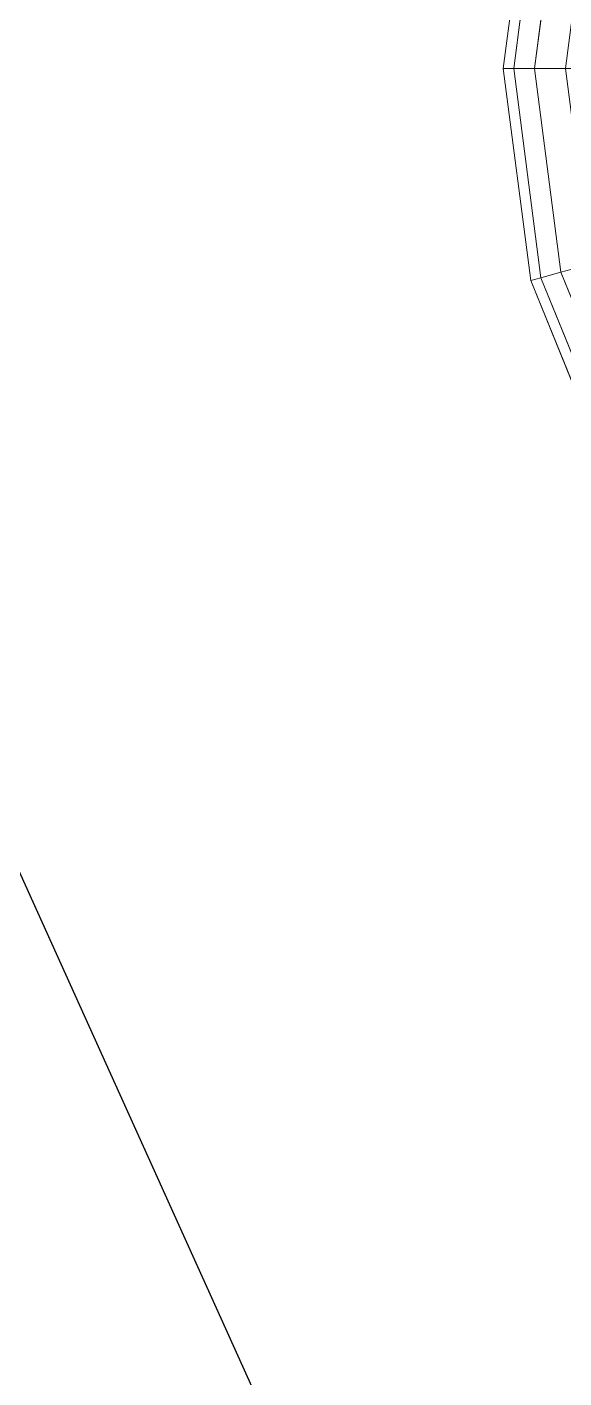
# Model space of a CAD drawing. Header units: metres. Extents: x -217 to -108, y -304 to -188.
# Drawn here: x -162.9001 to -162.766, y -232.9568 to -232.6191 of the extents above; entities that cross this region are included whole.
import ezdxf

# ---------------------------------------------------------------- set-up
doc = ezdxf.new("R2010")
doc.units = ezdxf.units.M
for name, color, linetype, lineweight in [('A-WALL', 113, 'Continuous', 9), ('G-IMPT', 8, 'Continuous', 9), ('L-PLNT', 71, 'Continuous', 9)]:
    doc.layers.add(name, color=color, linetype=linetype, lineweight=lineweight)

# ---------------------------------------------------------------- blocks, each defined once
blk = doc.blocks.new('Plant_8135 - FF_Model_ID4695_1_aconitum_dwg_Group_18-V276-Nivel 3')
at = {"layer": 'G-IMPT'}
for p, q in [((9.971, 21.116), (9.612, 18.34)), ((9.971, 21.116), (9.612, 18.34)), ((10.104, 21.079), (9.75, 18.34)), ((10.367, 21.008), (10.022, 18.34)), ((9.612, 18.34), (9.75, 18.34)), ((9.612, 18.34), (9.971, 15.563)), ((9.75, 18.34), (10.022, 18.34)), ((9.75, 18.34), (10.104, 15.6)), ((10.022, 18.34), (10.425, 18.34)), ((10.022, 18.34), (10.367, 15.672)), ((10.367, 15.672), (10.022, 18.34)), ((10.367, 15.672), (10.756, 15.778)), ((9.971, 15.563), (10.104, 15.6)), ((10.104, 15.6), (10.367, 15.672)), ((10.104, 15.6), (11.142, 13.047)), ((10.367, 15.672), (11.378, 13.186)), ((9.971, 15.563), (11.022, 12.977))]:
    blk.add_line(p, q, dxfattribs=at)
at = {"layer": 'G-IMPT', "flags": 128}
for points in [[(10.022, 18.34), (10.425, 18.34), (10.756, 20.901), (10.367, 21.008), (11.378, 23.494)], [(9.971, 15.563), (9.612, 18.34), (9.75, 18.34), (10.104, 21.079)], [(10.367, 21.008), (10.022, 18.34), (9.75, 18.34), (10.104, 15.6)], [(10.951, 18.34), (10.425, 18.34), (10.756, 15.778), (10.367, 15.672), (11.378, 13.186), (11.727, 13.391), (13.271, 11.341), (13.642, 11.72), (15.546, 10.232), (15.283, 9.768), (17.626, 8.779), (17.762, 9.297), (20.141, 8.978), (20.141, 9.63)], [(10.104, 15.6), (9.971, 15.563), (11.022, 12.977), (11.142, 13.047), (12.793, 10.854), (12.986, 11.051)], [(11.378, 13.186), (11.142, 13.047), (10.104, 15.6), (10.367, 15.672)]]:
    blk.add_lwpolyline(points, dxfattribs=at)
blk = doc.blocks.new('Plant_8135 - FF_Model_ID4695_1_aconitum_dwg_Group_19-V277-Nivel 3')
blk.add_blockref('Plant_8135 - FF_Model_ID4695_1_aconitum_dwg_Group_18-V276-Nivel 3', (0, 0))
blk = doc.blocks.new('Plant_8135 - FF_Model_ID4695_1_aconitum_dwg-V283-Nivel 3')
at = {"xscale": 0.01907622213224961, "yscale": 0.01907622213224961, "zscale": 0.01907622213224961}
blk.add_blockref('Plant_8135 - FF_Model_ID4695_1_aconitum_dwg_Group_19-V277-Nivel 3', (-0.38845, -0.34801), dxfattribs=at)
blk = doc.blocks.new('Plant_8135 - Plant_8135-V284-Nivel 3')
blk.add_blockref('Plant_8135 - FF_Model_ID4695_1_aconitum_dwg-V283-Nivel 3', (0.00731, 0.00479))

msp = doc.modelspace()

# ---------------------------------------------------------------- linework, layer by layer
at = {"layer": 'A-WALL'}
msp.add_line((-168.53448, -220.355), (-161.7962, -235.27959), dxfattribs=at)
at = {"layer": 'A-WALL', "lineweight": 25}
msp.add_line((-161.89294, -235.06531), (-163.07998, -232.43616), dxfattribs=at)

# ---------------------------------------------------------------- block references
at = {"layer": 'L-PLNT'}
msp.add_blockref('Plant_8135 - Plant_8135-V284-Nivel 3', (-162.58333, -232.63616), dxfattribs=at)

doc.saveas('drawing.dxf')
